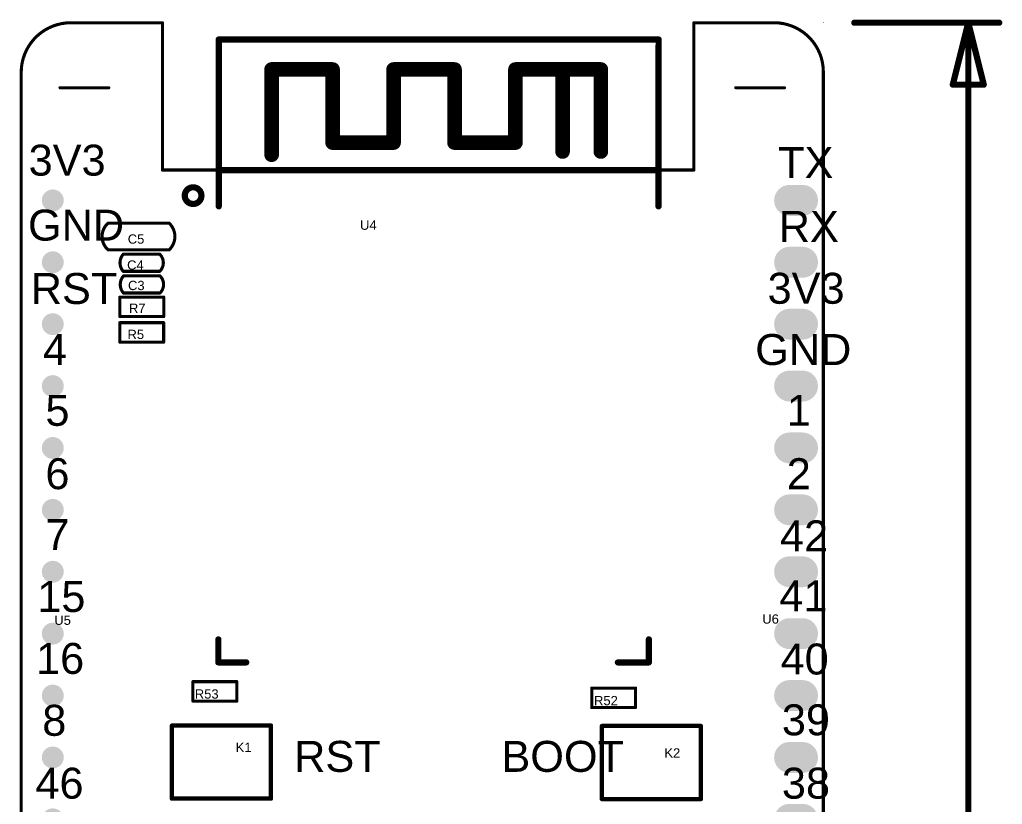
# Model space of a CAD drawing. Header units: millimetres. Extents: x 6 to 51, y 8 to 120.
# Drawn here: x 9.04 to 49.34, y 87.47 to 119.67 of the extents above; entities that cross this region are included whole.
import ezdxf

# ---------------------------------------------------------------- set-up
doc = ezdxf.new("R2010")
doc.units = ezdxf.units.MM
for name, color, linetype in [('KeepOutLayer', 6, 'Continuous'), ('MultiLayer', 9, 'Continuous'), ('PadHoleLayer', 156, 'Continuous'), ('TopOverlay', 2, 'Continuous')]:
    doc.layers.add(name, color=color, linetype=linetype)
doc.layers.get('0').off()
doc.styles.add('Arial', font='arial.ttf', dxfattribs={"height": 0.2})

# ---------------------------------------------------------------- blocks, each defined once
blk = doc.blocks.new('16PIN_2_54_4')
at = {"layer": 'MultiLayer'}
h = blk.add_hatch(color=9, dxfattribs=at)
edge = h.paths.add_edge_path()
edge.add_arc((0, -0.265), 0.635, 180, 360)
edge.add_line((0.635, -0.265), (0.635, 0.265))
edge.add_arc((0, 0.265), 0.635, 0, 180)
edge.add_line((-0.635, 0.265), (-0.635, -0.265))
h = blk.add_hatch(color=9, dxfattribs=at)
edge = h.paths.add_edge_path()
edge.add_arc((2.54, -0.265), 0.635, 180, 360)
edge.add_line((3.175, -0.265), (3.175, 0.265))
edge.add_arc((2.54, 0.265), 0.635, 0, 180)
edge.add_line((1.905, 0.265), (1.905, -0.265))
h = blk.add_hatch(color=9, dxfattribs=at)
edge = h.paths.add_edge_path()
edge.add_arc((5.08, -0.265), 0.635, 180, 360)
edge.add_line((5.715, -0.265), (5.715, 0.265))
edge.add_arc((5.08, 0.265), 0.635, 0, 180)
edge.add_line((4.445, 0.265), (4.445, -0.265))
h = blk.add_hatch(color=9, dxfattribs=at)
edge = h.paths.add_edge_path()
edge.add_arc((7.62, -0.265), 0.635, 180, 360)
edge.add_line((8.255, -0.265), (8.255, 0.265))
edge.add_arc((7.62, 0.265), 0.635, 0, 180)
edge.add_line((6.985, 0.265), (6.985, -0.265))
h = blk.add_hatch(color=9, dxfattribs=at)
edge = h.paths.add_edge_path()
edge.add_arc((10.16, -0.265), 0.635, 180, 360)
edge.add_line((10.795, -0.265), (10.795, 0.265))
edge.add_arc((10.16, 0.265), 0.635, 0, 180)
edge.add_line((9.525, 0.265), (9.525, -0.265))
h = blk.add_hatch(color=9, dxfattribs=at)
edge = h.paths.add_edge_path()
edge.add_arc((12.7, -0.265), 0.635, 180, 360)
edge.add_line((13.335, -0.265), (13.335, 0.265))
edge.add_arc((12.7, 0.265), 0.635, 0, 180)
edge.add_line((12.065, 0.265), (12.065, -0.265))
h = blk.add_hatch(color=9, dxfattribs=at)
edge = h.paths.add_edge_path()
edge.add_arc((15.24, -0.265), 0.635, 180, 360)
edge.add_line((15.875, -0.265), (15.875, 0.265))
edge.add_arc((15.24, 0.265), 0.635, 0, 180)
edge.add_line((14.605, 0.265), (14.605, -0.265))
h = blk.add_hatch(color=9, dxfattribs=at)
edge = h.paths.add_edge_path()
edge.add_arc((17.78, -0.265), 0.635, 180, 360)
edge.add_line((18.415, -0.265), (18.415, 0.265))
edge.add_arc((17.78, 0.265), 0.635, 0, 180)
edge.add_line((17.145, 0.265), (17.145, -0.265))
h = blk.add_hatch(color=9, dxfattribs=at)
edge = h.paths.add_edge_path()
edge.add_arc((20.32, -0.265), 0.635, 180, 360)
edge.add_line((20.955, -0.265), (20.955, 0.265))
edge.add_arc((20.32, 0.265), 0.635, 0, 180)
edge.add_line((19.685, 0.265), (19.685, -0.265))
h = blk.add_hatch(color=9, dxfattribs=at)
edge = h.paths.add_edge_path()
edge.add_arc((22.86, -0.265), 0.635, 180, 360)
edge.add_line((23.495, -0.265), (23.495, 0.265))
edge.add_arc((22.86, 0.265), 0.635, 0, 180)
edge.add_line((22.225, 0.265), (22.225, -0.265))
h = blk.add_hatch(color=9, dxfattribs=at)
edge = h.paths.add_edge_path()
edge.add_arc((25.4, -0.265), 0.635, 180, 360)
edge.add_line((26.035, -0.265), (26.035, 0.265))
edge.add_arc((25.4, 0.265), 0.635, 0, 180)
edge.add_line((24.765, 0.265), (24.765, -0.265))
h = blk.add_hatch(color=9, dxfattribs=at)
edge = h.paths.add_edge_path()
edge.add_arc((27.94, -0.265), 0.635, 180, 360)
edge.add_line((28.575, -0.265), (28.575, 0.265))
edge.add_arc((27.94, 0.265), 0.635, 0, 180)
edge.add_line((27.305, 0.265), (27.305, -0.265))
h = blk.add_hatch(color=9, dxfattribs=at)
edge = h.paths.add_edge_path()
edge.add_arc((30.48, -0.265), 0.635, 180, 360)
edge.add_line((31.115, -0.265), (31.115, 0.265))
edge.add_arc((30.48, 0.265), 0.635, 0, 180)
edge.add_line((29.845, 0.265), (29.845, -0.265))
h = blk.add_hatch(color=9, dxfattribs=at)
edge = h.paths.add_edge_path()
edge.add_arc((33.02, -0.265), 0.635, 180, 360)
edge.add_line((33.655, -0.265), (33.655, 0.265))
edge.add_arc((33.02, 0.265), 0.635, 0, 180)
edge.add_line((32.385, 0.265), (32.385, -0.265))
h = blk.add_hatch(color=9, dxfattribs=at)
edge = h.paths.add_edge_path()
edge.add_arc((35.56, -0.265), 0.635, 180, 360)
edge.add_line((36.195, -0.265), (36.195, 0.265))
edge.add_arc((35.56, 0.265), 0.635, 0, 180)
edge.add_line((34.925, 0.265), (34.925, -0.265))
h = blk.add_hatch(color=9, dxfattribs=at)
edge = h.paths.add_edge_path()
edge.add_arc((38.1, -0.265), 0.635, 180, 360)
edge.add_line((38.735, -0.265), (38.735, 0.265))
edge.add_arc((38.1, 0.265), 0.635, 0, 180)
edge.add_line((37.465, 0.265), (37.465, -0.265))
at = {"layer": 'PadHoleLayer'}
h = blk.add_hatch(color=156, dxfattribs=at)
edge = h.paths.add_edge_path()
edge.add_arc((0, 0), 0.45, 0, 360)
h = blk.add_hatch(color=156, dxfattribs=at)
edge = h.paths.add_edge_path()
edge.add_arc((2.54, 0), 0.45, 0, 360)
h = blk.add_hatch(color=156, dxfattribs=at)
edge = h.paths.add_edge_path()
edge.add_arc((5.08, 0), 0.45, 0, 360)
h = blk.add_hatch(color=156, dxfattribs=at)
edge = h.paths.add_edge_path()
edge.add_arc((7.62, 0), 0.45, 0, 360)
h = blk.add_hatch(color=156, dxfattribs=at)
edge = h.paths.add_edge_path()
edge.add_arc((10.16, 0), 0.45, 0, 360)
h = blk.add_hatch(color=156, dxfattribs=at)
edge = h.paths.add_edge_path()
edge.add_arc((12.7, 0), 0.45, 0, 360)
h = blk.add_hatch(color=156, dxfattribs=at)
edge = h.paths.add_edge_path()
edge.add_arc((15.24, 0), 0.45, 0, 360)
h = blk.add_hatch(color=156, dxfattribs=at)
edge = h.paths.add_edge_path()
edge.add_arc((17.78, 0), 0.45, 0, 360)
h = blk.add_hatch(color=156, dxfattribs=at)
edge = h.paths.add_edge_path()
edge.add_arc((20.32, 0), 0.45, 0, 360)
h = blk.add_hatch(color=156, dxfattribs=at)
edge = h.paths.add_edge_path()
edge.add_arc((22.86, 0), 0.45, 0, 360)
h = blk.add_hatch(color=156, dxfattribs=at)
edge = h.paths.add_edge_path()
edge.add_arc((25.4, 0), 0.45, 0, 360)
h = blk.add_hatch(color=156, dxfattribs=at)
edge = h.paths.add_edge_path()
edge.add_arc((27.94, 0), 0.45, 0, 360)
h = blk.add_hatch(color=156, dxfattribs=at)
edge = h.paths.add_edge_path()
edge.add_arc((30.48, 0), 0.45, 0, 360)
h = blk.add_hatch(color=156, dxfattribs=at)
edge = h.paths.add_edge_path()
edge.add_arc((33.02, 0), 0.45, 0, 360)
h = blk.add_hatch(color=156, dxfattribs=at)
edge = h.paths.add_edge_path()
edge.add_arc((35.56, 0), 0.45, 0, 360)
h = blk.add_hatch(color=156, dxfattribs=at)
edge = h.paths.add_edge_path()
edge.add_arc((38.1, 0), 0.45, 0, 360)
blk = doc.blocks.new('16PIN_2_54_5')
at = {"layer": 'PadHoleLayer'}
h = blk.add_hatch(color=156, dxfattribs=at)
edge = h.paths.add_edge_path()
edge.add_arc((0, 0), 0.45, 0, 360)
h = blk.add_hatch(color=156, dxfattribs=at)
edge = h.paths.add_edge_path()
edge.add_arc((2.54, 0), 0.45, 0, 360)
h = blk.add_hatch(color=156, dxfattribs=at)
edge = h.paths.add_edge_path()
edge.add_arc((5.08, 0), 0.45, 0, 360)
h = blk.add_hatch(color=156, dxfattribs=at)
edge = h.paths.add_edge_path()
edge.add_arc((7.62, 0), 0.45, 0, 360)
h = blk.add_hatch(color=156, dxfattribs=at)
edge = h.paths.add_edge_path()
edge.add_arc((10.16, 0), 0.45, 0, 360)
h = blk.add_hatch(color=156, dxfattribs=at)
edge = h.paths.add_edge_path()
edge.add_arc((12.7, 0), 0.45, 0, 360)
h = blk.add_hatch(color=156, dxfattribs=at)
edge = h.paths.add_edge_path()
edge.add_arc((15.24, 0), 0.45, 0, 360)
h = blk.add_hatch(color=156, dxfattribs=at)
edge = h.paths.add_edge_path()
edge.add_arc((17.78, 0), 0.45, 0, 360)
h = blk.add_hatch(color=156, dxfattribs=at)
edge = h.paths.add_edge_path()
edge.add_arc((20.32, 0), 0.45, 0, 360)
h = blk.add_hatch(color=156, dxfattribs=at)
edge = h.paths.add_edge_path()
edge.add_arc((22.86, 0), 0.45, 0, 360)
h = blk.add_hatch(color=156, dxfattribs=at)
edge = h.paths.add_edge_path()
edge.add_arc((25.4, 0), 0.45, 0, 360)
h = blk.add_hatch(color=156, dxfattribs=at)
edge = h.paths.add_edge_path()
edge.add_arc((27.94, 0), 0.45, 0, 360)
h = blk.add_hatch(color=156, dxfattribs=at)
edge = h.paths.add_edge_path()
edge.add_arc((30.48, 0), 0.45, 0, 360)
h = blk.add_hatch(color=156, dxfattribs=at)
edge = h.paths.add_edge_path()
edge.add_arc((33.02, 0), 0.45, 0, 360)
h = blk.add_hatch(color=156, dxfattribs=at)
edge = h.paths.add_edge_path()
edge.add_arc((35.56, 0), 0.45, 0, 360)
h = blk.add_hatch(color=156, dxfattribs=at)
edge = h.paths.add_edge_path()
edge.add_arc((38.1, 0), 0.45, 0, 360)
blk = doc.blocks.new('WIFIM_SMD_ESP32_S32MB_6')
at = {"layer": 'TopOverlay'}
for points, const_width in [([(-8.763, 15.954), (-8.763, 16.42)], 0.254), ([(-8.763, 16.42), (9.274, 16.42)], 0.254), ([(9.271, 15.954), (9.274, 16.42)], 0.254), ([(-8.763, 9.571), (-8.763, 15.954)], 0.254), ([(9.271, 9.571), (9.271, 15.954)], 0.254), ([(-6.596, 11.69), (-6.596, 15.19)], 0.6), ([(-6.596, 15.19), (-4.097, 15.189)], 0.6), ([(-4.097, 12.189), (-4.097, 15.189)], 0.6), ([(-1.595, 12.189), (-1.595, 15.189)], 0.6), ([(-1.595, 15.189), (0.904, 15.189)], 0.6), ([(0.904, 12.189), (0.904, 15.189)], 0.6), ([(3.403, 12.189), (3.403, 15.189)], 0.6), ([(3.403, 15.189), (6.904, 15.189)], 0.6), ([(5.334, 11.822), (5.334, 15.189)], 0.6), ([(6.904, 11.822), (6.904, 15.189)], 0.6), ([(-4.097, 12.189), (-1.595, 12.189)], 0.6), ([(0.904, 12.189), (3.403, 12.189)], 0.6), ([(-8.763, 11.054), (9.271, 11.054)], 0.254), ([(-8.78, -9.143), (-8.78, -8.198)], 0.254), ([(8.873, -9.143), (8.873, -8.198)], 0.254), ([(-8.78, -9.143), (-7.637, -9.143)], 0.254), ([(7.603, -9.143), (8.873, -9.143)], 0.254)]:
    blk.add_lwpolyline(points, dxfattribs=dict(at, const_width=const_width))
for points, const_width in [([(-8.827, 16.42, 1), (-8.7, 16.42, 1)], 0.127), ([(-8.827, 16.42, 1), (-8.7, 16.42, 1)], 0.127), ([(9.21, 16.42, 1), (9.337, 16.42, 1)], 0.127), ([(9.21, 16.42, 1), (9.337, 16.42, 1)], 0.127), ([(-8.827, 15.954, 1), (-8.7, 15.954, 1)], 0.127), ([(-8.827, 15.954, 1), (-8.7, 15.954, 1)], 0.127), ([(9.207, 15.954, 1), (9.334, 15.954, 1)], 0.127), ([(9.207, 15.954, 1), (9.334, 15.954, 1)], 0.127), ([(-6.746, 15.19, 1), (-6.446, 15.19, 1)], 0.3), ([(-6.746, 15.19, 1), (-6.446, 15.19, 1)], 0.3), ([(-4.247, 15.189, 1), (-3.947, 15.189, 1)], 0.3), ([(-4.247, 15.189, 1), (-3.947, 15.189, 1)], 0.3), ([(-1.745, 15.189, 1), (-1.445, 15.189, 1)], 0.3), ([(-1.745, 15.189, 1), (-1.445, 15.189, 1)], 0.3), ([(0.754, 15.189, 1), (1.054, 15.189, 1)], 0.3), ([(0.754, 15.189, 1), (1.054, 15.189, 1)], 0.3), ([(3.253, 15.189, 1), (3.553, 15.189, 1)], 0.3), ([(3.253, 15.189, 1), (3.553, 15.189, 1)], 0.3), ([(5.184, 15.189, 1), (5.484, 15.189, 1)], 0.3), ([(6.754, 15.189, 1), (7.054, 15.189, 1)], 0.3), ([(6.754, 15.189, 1), (7.054, 15.189, 1)], 0.3), ([(-4.247, 12.189, 1), (-3.947, 12.189, 1)], 0.3), ([(-4.247, 12.189, 1), (-3.947, 12.189, 1)], 0.3), ([(-1.745, 12.189, 1), (-1.445, 12.189, 1)], 0.3), ([(-1.745, 12.189, 1), (-1.445, 12.189, 1)], 0.3), ([(0.754, 12.189, 1), (1.054, 12.189, 1)], 0.3), ([(0.754, 12.189, 1), (1.054, 12.189, 1)], 0.3), ([(3.253, 12.189, 1), (3.553, 12.189, 1)], 0.3), ([(3.253, 12.189, 1), (3.553, 12.189, 1)], 0.3), ([(5.184, 11.822, 1), (5.484, 11.822, 1)], 0.3), ([(6.754, 11.822, 1), (7.054, 11.822, 1)], 0.3), ([(-6.746, 11.69, 1), (-6.446, 11.69, 1)], 0.3), ([(-8.826, 11.054, 1), (-8.7, 11.054, 1)], 0.127), ([(9.207, 11.054, 1), (9.334, 11.054, 1)], 0.127), ([(-9.474, 10.012, 1), (-10.158, 10.012, 1)], 0.254), ([(-10.222, 10.012, 1), (-10.095, 10.012, 1)], 0.127), ([(-9.537, 10.012, 1), (-9.41, 10.012, 1)], 0.127), ([(-8.827, 9.571, 1), (-8.7, 9.571, 1)], 0.127), ([(9.207, 9.571, 1), (9.334, 9.571, 1)], 0.127), ([(-8.843, -8.198, 1), (-8.716, -8.198, 1)], 0.127), ([(8.81, -8.198, 1), (8.937, -8.198, 1)], 0.127), ([(-8.843, -9.143, 1), (-8.716, -9.143, 1)], 0.127), ([(-8.843, -9.143, 1), (-8.716, -9.143, 1)], 0.127), ([(-7.7, -9.143, 1), (-7.573, -9.143, 1)], 0.127), ([(7.54, -9.143, 1), (7.667, -9.143, 1)], 0.127), ([(8.81, -9.143, 1), (8.937, -9.143, 1)], 0.127), ([(8.81, -9.143, 1), (8.937, -9.143, 1)], 0.127)]:
    blk.add_lwpolyline(points, format="xyb", close=True, dxfattribs=dict(at, const_width=const_width))
blk = doc.blocks.new('R0402_41')
at = {"layer": 'TopOverlay', "const_width": 0.127}
for points in [[(-0.898, -0.392), (-0.898, 0.408)], [(-0.898, 0.408), (0.902, 0.408)], [(0.902, -0.392), (0.902, 0.408)], [(-0.898, -0.392), (0.902, -0.392)]]:
    blk.add_lwpolyline(points, dxfattribs=at)
at = {"layer": 'TopOverlay', "const_width": 0.0635}
for points in [[(-0.93, 0.408, 1), (-0.867, 0.408, 1)], [(-0.93, 0.408, 1), (-0.867, 0.408, 1)], [(0.87, 0.408, 1), (0.933, 0.408, 1)], [(0.87, 0.408, 1), (0.933, 0.408, 1)], [(-0.93, -0.392, 1), (-0.867, -0.392, 1)], [(-0.93, -0.392, 1), (-0.867, -0.392, 1)], [(0.87, -0.392, 1), (0.933, -0.392, 1)], [(0.87, -0.392, 1), (0.933, -0.392, 1)]]:
    blk.add_lwpolyline(points, format="xyb", close=True, dxfattribs=at)
blk = doc.blocks.new('R0402_58')
at = {"layer": 'TopOverlay', "const_width": 0.127}
for points in [[(-0.898, 0.408), (-0.898, -0.392)], [(0.902, 0.408), (-0.898, 0.408)], [(0.902, 0.408), (0.902, -0.392)], [(0.902, -0.392), (-0.898, -0.392)]]:
    blk.add_lwpolyline(points, dxfattribs=at)
at = {"layer": 'TopOverlay', "const_width": 0.0635}
for points in [[(-0.93, 0.408, 1), (-0.867, 0.408, 1)], [(-0.93, 0.408, 1), (-0.867, 0.408, 1)], [(0.87, 0.408, 1), (0.933, 0.408, 1)], [(0.87, 0.408, 1), (0.933, 0.408, 1)], [(-0.93, -0.392, 1), (-0.867, -0.392, 1)], [(-0.93, -0.392, 1), (-0.867, -0.392, 1)], [(0.87, -0.392, 1), (0.933, -0.392, 1)], [(0.87, -0.392, 1), (0.933, -0.392, 1)]]:
    blk.add_lwpolyline(points, format="xyb", close=True, dxfattribs=at)
blk = doc.blocks.new('R0402_59')
at = {"layer": 'TopOverlay', "const_width": 0.127}
for points in [[(-0.898, -0.392), (-0.898, 0.408)], [(-0.898, 0.408), (0.902, 0.408)], [(0.902, -0.392), (0.902, 0.408)], [(-0.898, -0.392), (0.902, -0.392)]]:
    blk.add_lwpolyline(points, dxfattribs=at)
at = {"layer": 'TopOverlay', "const_width": 0.0635}
for points in [[(-0.93, 0.408, 1), (-0.867, 0.408, 1)], [(-0.93, 0.408, 1), (-0.867, 0.408, 1)], [(0.87, 0.408, 1), (0.933, 0.408, 1)], [(0.87, 0.408, 1), (0.933, 0.408, 1)], [(-0.93, -0.392, 1), (-0.867, -0.392, 1)], [(-0.93, -0.392, 1), (-0.867, -0.392, 1)], [(0.87, -0.392, 1), (0.933, -0.392, 1)], [(0.87, -0.392, 1), (0.933, -0.392, 1)]]:
    blk.add_lwpolyline(points, format="xyb", close=True, dxfattribs=at)
blk = doc.blocks.new('R0402_62')
at = {"layer": 'TopOverlay', "const_width": 0.127}
for points in [[(-0.898, 0.408), (-0.898, -0.392)], [(0.902, 0.408), (-0.898, 0.408)], [(0.902, 0.408), (0.902, -0.392)], [(0.902, -0.392), (-0.898, -0.392)]]:
    blk.add_lwpolyline(points, dxfattribs=at)
at = {"layer": 'TopOverlay', "const_width": 0.0635}
for points in [[(-0.93, 0.408, 1), (-0.867, 0.408, 1)], [(-0.93, 0.408, 1), (-0.867, 0.408, 1)], [(0.87, 0.408, 1), (0.933, 0.408, 1)], [(0.87, 0.408, 1), (0.933, 0.408, 1)], [(-0.93, -0.392, 1), (-0.867, -0.392, 1)], [(-0.93, -0.392, 1), (-0.867, -0.392, 1)], [(0.87, -0.392, 1), (0.933, -0.392, 1)], [(0.87, -0.392, 1), (0.933, -0.392, 1)]]:
    blk.add_lwpolyline(points, format="xyb", close=True, dxfattribs=at)
blk = doc.blocks.new('TS_018_109')
at = {"layer": 'TopOverlay', "const_width": 0.178}
for points in [[(4.064, 1.5), (0, 1.5)], [(0, 1.5), (0, -1.5)], [(4.064, 1.5), (4.064, -1.5)], [(4.064, -1.5), (0, -1.5)]]:
    blk.add_lwpolyline(points, dxfattribs=at)
at = {"layer": 'TopOverlay', "const_width": 0.0889}
for points in [[(-0.044, 1.5, 1), (0.044, 1.5, 1)], [(-0.044, 1.5, 1), (0.044, 1.5, 1)], [(4.02, 1.5, 1), (4.108, 1.5, 1)], [(4.02, 1.5, 1), (4.108, 1.5, 1)], [(-0.044, -1.5, 1), (0.044, -1.5, 1)], [(-0.044, -1.5, 1), (0.044, -1.5, 1)], [(4.02, -1.5, 1), (4.108, -1.5, 1)], [(4.02, -1.5, 1), (4.108, -1.5, 1)]]:
    blk.add_lwpolyline(points, format="xyb", close=True, dxfattribs=at)
blk = doc.blocks.new('TS_018_110')
at = {"layer": 'TopOverlay', "const_width": 0.178}
for points in [[(4.064, 1.5), (0, 1.5)], [(0, 1.5), (0, -1.5)], [(4.064, 1.5), (4.064, -1.5)], [(4.064, -1.5), (0, -1.5)]]:
    blk.add_lwpolyline(points, dxfattribs=at)
at = {"layer": 'TopOverlay', "const_width": 0.0889}
for points in [[(-0.044, 1.5, 1), (0.044, 1.5, 1)], [(-0.044, 1.5, 1), (0.044, 1.5, 1)], [(4.02, 1.5, 1), (4.108, 1.5, 1)], [(4.02, 1.5, 1), (4.108, 1.5, 1)], [(-0.044, -1.5, 1), (0.044, -1.5, 1)], [(-0.044, -1.5, 1), (0.044, -1.5, 1)], [(4.02, -1.5, 1), (4.108, -1.5, 1)], [(4.02, -1.5, 1), (4.108, -1.5, 1)]]:
    blk.add_lwpolyline(points, format="xyb", close=True, dxfattribs=at)
blk = doc.blocks.new('C0603_135')
at = {"layer": 'TopOverlay', "const_width": 0.127}
for points in [[(-1.262, -0.559, -0.450467), (-1.262, 0.541)], [(1.238, 0.541, -0.432739), (1.238, -0.559)]]:
    blk.add_lwpolyline(points, format="xyb", dxfattribs=at)
for points in [[(-1.262, 0.541), (1.238, 0.541)], [(-1.262, -0.559), (1.238, -0.559)]]:
    blk.add_lwpolyline(points, dxfattribs=at)
at = {"layer": 'TopOverlay', "const_width": 0.0635}
for points in [[(-1.294, 0.541, 1), (-1.23, 0.541, 1)], [(-1.294, 0.541, 1), (-1.23, 0.541, 1)], [(1.206, 0.541, 1), (1.27, 0.541, 1)], [(1.206, 0.541, 1), (1.27, 0.541, 1)], [(-1.294, -0.559, 1), (-1.23, -0.559, 1)], [(-1.294, -0.559, 1), (-1.23, -0.559, 1)], [(1.206, -0.559, 1), (1.27, -0.559, 1)], [(1.206, -0.559, 1), (1.27, -0.559, 1)]]:
    blk.add_lwpolyline(points, format="xyb", close=True, dxfattribs=at)
blk = doc.blocks.new('C0402_146')
at = {"layer": 'TopOverlay', "const_width": 0.127}
for points in [[(-0.745, -0.347, -0.373387), (-0.745, 0.353)], [(0.755, 0.353, -0.414214), (0.755, -0.347)]]:
    blk.add_lwpolyline(points, format="xyb", dxfattribs=at)
for points in [[(-0.745, 0.353), (0.755, 0.353)], [(-0.745, -0.347), (0.755, -0.347)]]:
    blk.add_lwpolyline(points, dxfattribs=at)
at = {"layer": 'TopOverlay', "const_width": 0.0635}
for points in [[(-0.777, 0.353, 1), (-0.714, 0.353, 1)], [(-0.777, 0.353, 1), (-0.714, 0.353, 1)], [(0.723, 0.353, 1), (0.787, 0.353, 1)], [(0.723, 0.353, 1), (0.787, 0.353, 1)], [(-0.777, -0.347, 1), (-0.713, -0.347, 1)], [(-0.777, -0.347, 1), (-0.713, -0.347, 1)], [(0.723, -0.347, 1), (0.787, -0.347, 1)], [(0.723, -0.347, 1), (0.787, -0.347, 1)]]:
    blk.add_lwpolyline(points, format="xyb", close=True, dxfattribs=at)
blk = doc.blocks.new('C0402_157')
at = {"layer": 'TopOverlay', "const_width": 0.127}
for points in [[(-0.745, -0.347, -0.373387), (-0.745, 0.353)], [(0.755, 0.353, -0.414214), (0.755, -0.347)]]:
    blk.add_lwpolyline(points, format="xyb", dxfattribs=at)
for points in [[(-0.745, 0.353), (0.755, 0.353)], [(-0.745, -0.347), (0.755, -0.347)]]:
    blk.add_lwpolyline(points, dxfattribs=at)
at = {"layer": 'TopOverlay', "const_width": 0.0635}
for points in [[(-0.777, 0.353, 1), (-0.714, 0.353, 1)], [(-0.777, 0.353, 1), (-0.714, 0.353, 1)], [(0.723, 0.353, 1), (0.787, 0.353, 1)], [(0.723, 0.353, 1), (0.787, 0.353, 1)], [(-0.777, -0.347, 1), (-0.713, -0.347, 1)], [(-0.777, -0.347, 1), (-0.713, -0.347, 1)], [(0.723, -0.347, 1), (0.787, -0.347, 1)], [(0.723, -0.347, 1), (0.787, -0.347, 1)]]:
    blk.add_lwpolyline(points, format="xyb", close=True, dxfattribs=at)

msp = doc.modelspace()

# ---------------------------------------------------------------- linework, layer by layer
at = {"layer": 'KeepOutLayer', "const_width": 0.127}
for points in [[(9.107, 117.503, -0.414214), (11.145, 119.541)], [(39.982, 119.541, -0.414214), (42, 117.522)]]:
    msp.add_lwpolyline(points, format="xyb", dxfattribs=at)
for points in [[(11.145, 119.541), (14.898, 119.541)], [(14.898, 113.496), (14.898, 119.541)], [(36.691, 113.496), (36.691, 119.541)], [(36.691, 119.541), (39.982, 119.541)], [(9.107, 11.032), (9.107, 117.503)], [(42, 11.032), (42, 117.522)], [(10.698, 116.874), (12.698, 116.874)], [(38.409, 116.874), (40.409, 116.874)], [(14.898, 113.496), (36.691, 113.496)]]:
    msp.add_lwpolyline(points, dxfattribs=at)
at = {"layer": 'KeepOutLayer', "const_width": 0.0635}
for points in [[(11.113, 119.541, 1), (11.177, 119.541, 1)], [(11.113, 119.541, 1), (11.177, 119.541, 1)], [(14.866, 119.541, 1), (14.93, 119.541, 1)], [(14.866, 119.541, 1), (14.93, 119.541, 1)], [(36.66, 119.541, 1), (36.723, 119.541, 1)], [(36.66, 119.541, 1), (36.723, 119.541, 1)], [(39.95, 119.541, 1), (40.013, 119.541, 1)], [(39.95, 119.541, 1), (40.013, 119.541, 1)], [(9.075, 117.503, 1), (9.139, 117.503, 1)], [(9.075, 117.503, 1), (9.139, 117.503, 1)], [(41.968, 117.522, 1), (42.032, 117.522, 1)], [(41.968, 117.522, 1), (42.032, 117.522, 1)], [(10.666, 116.874, 1), (10.73, 116.874, 1)], [(12.666, 116.874, 1), (12.73, 116.874, 1)], [(38.377, 116.874, 1), (38.441, 116.874, 1)], [(40.377, 116.874, 1), (40.441, 116.874, 1)], [(14.866, 113.496, 1), (14.93, 113.496, 1)], [(14.866, 113.496, 1), (14.93, 113.496, 1)], [(36.66, 113.496, 1), (36.723, 113.496, 1)], [(36.66, 113.496, 1), (36.723, 113.496, 1)]]:
    msp.add_lwpolyline(points, format="xyb", close=True, dxfattribs=at)
at = {"layer": 'MultiLayer'}
for points, const_width in [([(42, 119.541), (42.001, 119.541)], 0.0254), ([(43.27, 119.541), (49.214, 119.541)], 0.254), ([(47.309, 117.001), (47.944, 119.541)], 0.254), ([(47.944, 119.541), (48.579, 117.001)], 0.254), ([(47.944, 65.985), (47.944, 119.541)], 0.254), ([(47.309, 117.001), (48.579, 117.001)], 0.254)]:
    msp.add_lwpolyline(points, dxfattribs=dict(at, const_width=const_width))
for points, const_width in [([(41.994, 119.541, 1), (42.006, 119.541, 1)], 0.0127), ([(41.994, 119.541, 1), (42.007, 119.541, 1)], 0.0127), ([(43.206, 119.541, 1), (43.333, 119.541, 1)], 0.127), ([(47.88, 119.541, 1), (48.007, 119.541, 1)], 0.127), ([(47.88, 119.541, 1), (48.007, 119.541, 1)], 0.127), ([(47.88, 119.541, 1), (48.007, 119.541, 1)], 0.127), ([(49.15, 119.541, 1), (49.277, 119.541, 1)], 0.127), ([(47.245, 117.001, 1), (47.372, 117.001, 1)], 0.127), ([(47.245, 117.001, 1), (47.372, 117.001, 1)], 0.127), ([(48.515, 117.001, 1), (48.642, 117.001, 1)], 0.127), ([(48.515, 117.001, 1), (48.642, 117.001, 1)], 0.127)]:
    msp.add_lwpolyline(points, format="xyb", close=True, dxfattribs=dict(at, const_width=const_width))

# ---------------------------------------------------------------- block references
for name, p in [('WIFIM_SMD_ESP32_S32MB_6', (25.972, 102.434)), ('C0603_135', (13.933, 110.778)), ('C0402_146', (14.035, 109.686)), ('C0402_157', (14.045, 108.797)), ('R0402_41', (14.05, 107.874)), ('R0402_59', (33.4, 91.83))]:
    msp.add_blockref(name, p)
for name, p, rotation in [('16PIN_2_54_4', (40.882, 112.251), 270), ('16PIN_2_54_5', (10.402, 74.151), 90), ('R0402_62', (14.05, 106.84), 180), ('R0402_58', (17.05, 92.11), 180), ('TS_018_110', (19.35, 89.2), 180), ('TS_018_109', (36.981, 89.183), 180)]:
    msp.add_blockref(name, p, dxfattribs=dict(rotation=rotation))

# ---------------------------------------------------------------- texts
at = {"layer": 'TopOverlay', "style": 'Arial'}
for s, height, p in [('3V3', 1.27, (9.412, 113.267)), ('TX', 1.27, (40.146, 113.165)), ('GND', 1.27, (9.386, 110.6)), ('RX', 1.27, (40.171, 110.549)), ('U4', 0.381, (23, 111.045)), ('C5', 0.381, (13.476, 110.473)), ('C4', 0.381, (13.45, 109.406)), ('RST', 1.27, (9.5, 108)), ('3V3', 1.27, (39.714, 108.009)), ('C3', 0.381, (13.486, 108.569)), ('R7', 0.381, (13.526, 107.634)), ('R5', 0.381, (13.466, 106.561)), ('4', 1.27, (10, 105.5)), ('GND', 1.27, (39.206, 105.495)), ('5', 1.27, (10.1, 103)), ('1', 1.27, (40.5, 103)), ('6', 1.27, (10.1, 100.4)), ('2', 1.27, (40.5, 100.4)), ('7', 1.27, (10.1, 97.9)), ('42', 1.27, (40.222, 97.849)), ('15', 1.27, (9.767, 95.36)), ('41', 1.27, (40.197, 95.385)), ('U5', 0.381, (10.464, 94.833)), ('U6', 0.381, (39.497, 94.882)), ('16', 1.27, (9.717, 92.82)), ('40', 1.27, (40.247, 92.795)), ('R53', 0.381, (16.226, 91.804)), ('R52', 0.381, (32.597, 91.534)), ('8', 1.27, (9.971, 90.28)), ('39', 1.27, (40.3, 90.3)), ('K1', 0.381, (17.9, 89.615)), ('RST', 1.27, (20.3, 88.8)), ('BOOT', 1.27, (28.8, 88.8)), ('K2', 0.381, (35.482, 89.386)), ('46', 1.27, (9.69, 87.7)), ('38', 1.27, (40.3, 87.7))]:
    msp.add_text(s, height=height, dxfattribs=at).set_placement(p)

doc.saveas('drawing.dxf')
